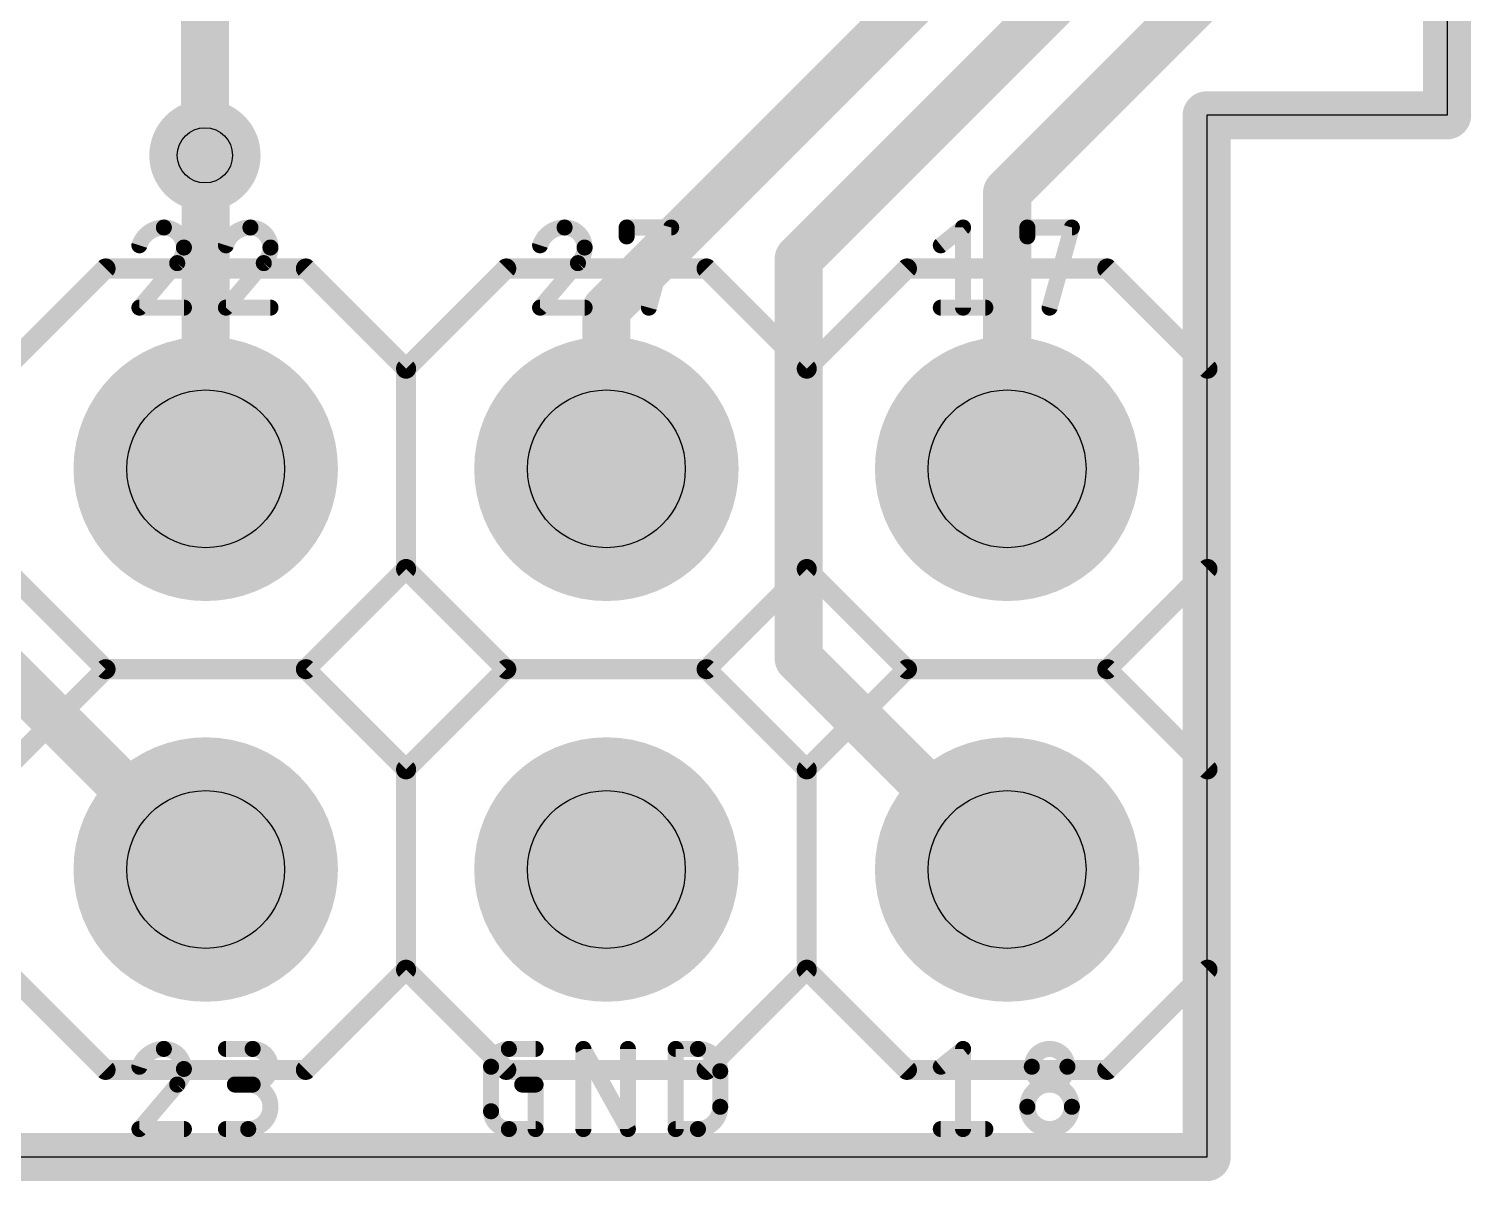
# Model space of a CAD drawing. Extents: x 40.2 to 61.4, y 22.5 to 56.
# Drawn here: x 52.22 to 61.37, y 22.45 to 29.76 of the extents above; entities that cross this region are included whole.
import ezdxf

# ---------------------------------------------------------------- set-up
doc = ezdxf.new("R2010")
doc.units = 0
for name, color, linetype in [('1', 12, 'CONTINUOUS'), ('16', 132, 'CONTINUOUS'), ('17', 122, 'CONTINUOUS'), ('18', 122, 'CONTINUOUS'), ('20', 31, 'CONTINUOUS'), ('21', 251, 'CONTINUOUS'), ('22', 251, 'CONTINUOUS'), ('29', 251, 'CONTINUOUS'), ('30', 251, 'CONTINUOUS'), ('44', 251, 'CONTINUOUS'), ('51', 251, 'CONTINUOUS')]:
    doc.layers.add(name, color=color, linetype=linetype)

# ---------------------------------------------------------------- blocks, each defined once
blk = doc.blocks.new('RECT')
blk.add_solid([(-0.5, -0.5), (0.5, -0.5), (-0.5, 0.5), (0.5, 0.5)])
blk = doc.blocks.new('ROUNDP')
at = {"const_width": 0.5}
blk.add_lwpolyline([(0, -0.25, 1), (0, 0.25, 1), (0, -0.25)], format="xyb", dxfattribs=at)
blk = doc.blocks.new('ROUNDV')
at = {"const_width": 0.5}
blk.add_lwpolyline([(0, -0.25, 1), (0, 0.25, 1), (0, -0.25)], format="xyb", dxfattribs=at)

msp = doc.modelspace()

# ---------------------------------------------------------------- linework, layer by layer
at = {"layer": '1', "const_width": 0.3048}
for points in [[(61.214, 51.816), (61.214, 29.21)], [(53.34, 39.624), (53.34, 28.956)], [(61.214, 29.21), (59.69, 29.21)], [(59.69, 29.21), (59.69, 22.606)], [(59.69, 22.606), (41.91, 22.606)]]:
    msp.add_lwpolyline(points, dxfattribs=at)
at = {"layer": '1', "const_width": 0.1524}
for points in [[(59.69, 29.2862, 1), (59.69, 29.1338)], [(59.7662, 29.21, 1), (59.6138, 29.21)], [(61.214, 29.1338, 1), (61.214, 29.2862)], [(61.1378, 29.21, 1), (61.2902, 29.21)], [(53.2638, 28.956, 1), (53.4162, 28.956)], [(59.6138, 22.606, 1), (59.7662, 22.606)], [(59.69, 22.5298, 1), (59.69, 22.6822)]]:
    msp.add_lwpolyline(points, format="xyb", dxfattribs=at)
at = {"layer": '16', "const_width": 0.3048}
for points in [[(61.214, 51.816), (61.214, 29.21)], [(57.1042, 28.3006), (59.1128, 30.3092)], [(58.129, 30.226), (55.885, 27.982)], [(59.824, 30.1198), (58.425, 28.7208)], [(53.345, 29.2055), (53.34, 28.956)], [(53.345, 26.969), (53.345, 29.2055)], [(61.214, 29.21), (59.69, 29.21)], [(59.69, 29.21), (59.69, 22.606)], [(58.425, 28.7208), (58.425, 26.969)], [(57.1042, 25.7651), (57.1042, 28.3006)], [(55.885, 27.982), (55.885, 26.969)], [(58.425, 24.4443), (57.1042, 25.7651)], [(53.345, 24.429), (52.07, 25.704)], [(58.425, 24.429), (58.425, 24.4443)], [(59.69, 22.606), (41.91, 22.606)]]:
    msp.add_lwpolyline(points, dxfattribs=at)
at = {"layer": '16', "const_width": 0.1524}
for points in [[(53.4212, 29.204, 1), (53.2688, 29.207)], [(53.4212, 29.2055, 1), (53.2688, 29.2055)], [(59.69, 29.2862, 1), (59.69, 29.1338)], [(59.7662, 29.21, 1), (59.6138, 29.21)], [(61.214, 29.1338, 1), (61.214, 29.2862)], [(61.1378, 29.21, 1), (61.2902, 29.21)], [(53.2638, 28.9575, 1), (53.4162, 28.9545)], [(58.5012, 28.7208, 1), (58.3488, 28.7208)], [(58.3711, 28.7747, 1), (58.4789, 28.667)], [(57.1804, 28.3006, 1), (57.028, 28.3006)], [(57.0503, 28.3545, 1), (57.1581, 28.2467)], [(55.9612, 27.982, 1), (55.8088, 27.982)], [(55.8311, 28.0359, 1), (55.9389, 27.9281)], [(53.2688, 26.969, 1), (53.4212, 26.969)], [(55.8088, 26.969, 1), (55.9612, 26.969)], [(58.3488, 26.969, 1), (58.5012, 26.969)], [(57.1581, 25.819, 1), (57.0503, 25.7112)], [(57.028, 25.7651, 1), (57.1804, 25.7651)], [(58.5012, 24.4443, 1), (58.3488, 24.4443)], [(53.2911, 24.3751, 1), (53.3989, 24.4829)], [(58.3488, 24.429, 1), (58.5012, 24.429)], [(58.3711, 24.3904, 1), (58.4789, 24.4982)], [(59.6138, 22.606, 1), (59.7662, 22.606)], [(59.69, 22.5298, 1), (59.69, 22.6822)]]:
    msp.add_lwpolyline(points, format="xyb", dxfattribs=at)
at = {"layer": '20'}
for p, q in [((61.214, 51.816), (61.214, 29.21)), ((61.214, 29.21), (59.69, 29.21)), ((59.69, 29.21), (59.69, 22.606)), ((59.69, 22.606), (41.91, 22.606))]:
    msp.add_line(p, q, dxfattribs=at)
at = {"layer": '21'}
for points, const_width in [([(53.0798, 28.4988, 0.3252), (52.9246, 28.3859)], 0.1016), ([(53.2068, 28.3718, 0.4142), (53.0798, 28.4988)], 0.1016), ([(53.0798, 28.5242, 1), (53.0798, 28.4734)], 0.0508), ([(53.0798, 28.4734, 1), (53.0798, 28.5242)], 0.0508), ([(53.6284, 28.4988, 0.3252), (53.4732, 28.3859)], 0.1016), ([(53.7554, 28.3718, 0.4142), (53.6284, 28.4988)], 0.1016), ([(53.6284, 28.5242, 1), (53.6284, 28.4734)], 0.0508), ([(53.6284, 28.4734, 1), (53.6284, 28.5242)], 0.0508), ([(55.6198, 28.4988, 0.3252), (55.4646, 28.3859)], 0.1016), ([(55.7468, 28.3718, 0.4142), (55.6198, 28.4988)], 0.1016), ([(55.6198, 28.5242, 1), (55.6198, 28.4734)], 0.0508), ([(55.6198, 28.4734, 1), (55.6198, 28.5242)], 0.0508), ([(56.0386, 28.4988, 1), (55.9878, 28.4988)], 0.0508), ([(56.0132, 28.5242, 1), (56.0132, 28.4734)], 0.0508), ([(56.3199, 28.492, 1), (56.271, 28.5056)], 0.0508), ([(56.2954, 28.4734, 1), (56.2954, 28.5242)], 0.0508), ([(58.1711, 28.4988, 1), (58.1203, 28.4988)], 0.0508), ([(58.1615, 28.479, 1), (58.1298, 28.5186)], 0.0508), ([(58.5786, 28.4988, 1), (58.5278, 28.4988)], 0.0508), ([(58.5532, 28.5242, 1), (58.5532, 28.4734)], 0.0508), ([(58.8599, 28.492, 1), (58.811, 28.5056)], 0.0508), ([(58.8354, 28.4734, 1), (58.8354, 28.5242)], 0.0508), ([(55.9878, 28.4424, 1), (56.0386, 28.4424)], 0.0508), ([(58.5278, 28.4424, 1), (58.5786, 28.4424)], 0.0508), ([(52.9004, 28.3937, 1), (52.9487, 28.3781)], 0.0508), ([(53.1645, 28.273, 0.2053), (53.2068, 28.3718)], 0.1016), ([(53.2322, 28.3718, 1), (53.1814, 28.3718)], 0.0508), ([(53.1814, 28.3718, 1), (53.2322, 28.3718)], 0.0508), ([(53.449, 28.3937, 1), (53.4974, 28.3781)], 0.0508), ([(53.7131, 28.273, 0.2053), (53.7554, 28.3718)], 0.1016), ([(53.7808, 28.3718, 1), (53.73, 28.3718)], 0.0508), ([(53.73, 28.3718, 1), (53.7808, 28.3718)], 0.0508), ([(55.4404, 28.3937, 1), (55.4887, 28.3781)], 0.0508), ([(55.7045, 28.273, 0.2053), (55.7468, 28.3718)], 0.1016), ([(55.7722, 28.3718, 1), (55.7214, 28.3718)], 0.0508), ([(55.7214, 28.3718, 1), (55.7722, 28.3718)], 0.0508), ([(57.9887, 28.4057, 1), (58.0204, 28.3661)], 0.0508), ([(53.1469, 28.2914, 1), (53.182, 28.2546)], 0.0508), ([(53.1838, 28.2566, 1), (53.1451, 28.2895)], 0.0508), ([(53.6956, 28.2914, 1), (53.7306, 28.2546)], 0.0508), ([(53.7324, 28.2566, 1), (53.6937, 28.2895)], 0.0508), ([(55.6869, 28.2914, 1), (55.722, 28.2546)], 0.0508), ([(55.7238, 28.2566, 1), (55.6851, 28.2895)], 0.0508), ([(52.9052, 28.0073, 1), (52.9439, 27.9743)], 0.0508), ([(52.9246, 28.0162, 1), (52.9246, 27.9654)], 0.0508), ([(53.2068, 27.9654, 1), (53.2068, 28.0162)], 0.0508), ([(53.4732, 28.0162, 1), (53.4732, 27.9654)], 0.0508), ([(53.4539, 28.0073, 1), (53.4926, 27.9743)], 0.0508), ([(53.7554, 27.9654, 1), (53.7554, 28.0162)], 0.0508), ([(55.4452, 28.0073, 1), (55.4839, 27.9743)], 0.0508), ([(55.4646, 28.0162, 1), (55.4646, 27.9654)], 0.0508), ([(55.7468, 27.9654, 1), (55.7468, 28.0162)], 0.0508), ([(56.1298, 27.9976, 1), (56.1788, 27.984)], 0.0508), ([(58.0046, 28.0162, 1), (58.0046, 27.9654)], 0.0508), ([(58.1203, 27.9908, 1), (58.1711, 27.9908)], 0.0508), ([(58.2868, 27.9654, 1), (58.2868, 28.0162)], 0.0508), ([(58.6698, 27.9976, 1), (58.7188, 27.984)], 0.0508), ([(53.0798, 23.2918, 0.3252), (52.9246, 23.1789)], 0.1016), ([(53.2068, 23.1648, 0.4142), (53.0798, 23.2918)], 0.1016), ([(53.0798, 23.3172, 1), (53.0798, 23.2664)], 0.0508), ([(53.0798, 23.2664, 1), (53.0798, 23.3172)], 0.0508), ([(53.4732, 23.3172, 1), (53.4732, 23.2664)], 0.0508), ([(53.6425, 23.066, 1), (53.6425, 23.2918)], 0.1016), ([(53.6425, 23.3172, 1), (53.6425, 23.2664)], 0.0508), ([(53.6425, 23.2664, 1), (53.6425, 23.3172)], 0.0508), ([(55.2666, 23.2918, 0.4142), (55.1537, 23.1789)], 0.1016), ([(55.2666, 23.3172, 1), (55.2666, 23.2664)], 0.0508), ([(55.2666, 23.2664, 1), (55.2666, 23.3172)], 0.0508), ([(55.4359, 23.2664, 1), (55.4359, 23.3172)], 0.0508), ([(55.7643, 23.2918, 1), (55.7135, 23.2918)], 0.0508), ([(55.7611, 23.3041, 1), (55.7167, 23.2795)], 0.0508), ([(56.0465, 23.2918, 1), (55.9957, 23.2918)], 0.0508), ([(56.3495, 23.2918, 1), (56.2987, 23.2918)], 0.0508), ([(56.3241, 23.3172, 1), (56.3241, 23.2664)], 0.0508), ([(56.6063, 23.1507, 0.4142), (56.4652, 23.2918)], 0.1016), ([(56.4652, 23.3172, 1), (56.4652, 23.2664)], 0.0508), ([(56.4652, 23.2664, 1), (56.4652, 23.3172)], 0.0508), ([(58.1711, 23.2918, 1), (58.1203, 23.2918)], 0.0508), ([(58.1615, 23.272, 1), (58.1298, 23.3116)], 0.0508), ([(58.8072, 23.1789, 1), (58.5814, 23.1789)], 0.1016), ([(55.1791, 23.1789, 1), (55.1283, 23.1789)], 0.0508), ([(57.9887, 23.1987, 1), (58.0204, 23.1591)], 0.0508), ([(58.5814, 23.1789, 1), (58.8072, 23.1789)], 0.1016), ([(58.6068, 23.1789, 1), (58.556, 23.1789)], 0.0508), ([(58.8326, 23.1789, 1), (58.7818, 23.1789)], 0.0508), ([(52.9004, 23.1867, 1), (52.9487, 23.1711)], 0.0508), ([(53.1645, 23.066, 0.2053), (53.2068, 23.1648)], 0.1016), ([(53.2322, 23.1648, 1), (53.1814, 23.1648)], 0.0508), ([(53.1814, 23.1648, 1), (53.2322, 23.1648)], 0.0508), ([(55.1283, 23.1789, 1), (55.1791, 23.1789)], 0.0508), ([(56.6317, 23.1507, 1), (56.5809, 23.1507)], 0.0508), ([(56.5809, 23.1507, 1), (56.6317, 23.1507)], 0.0508), ([(58.556, 23.1789, 1), (58.6068, 23.1789)], 0.0508), ([(58.7818, 23.1789, 1), (58.8326, 23.1789)], 0.0508), ([(53.1469, 23.0844, 1), (53.182, 23.0476)], 0.0508), ([(53.1838, 23.0496, 1), (53.1451, 23.0825)], 0.0508), ([(53.5297, 23.0914, 1), (53.5297, 23.0406)], 0.0508), ([(53.6143, 22.7838, 1), (53.6143, 23.066)], 0.1016), ([(53.6143, 23.0914, 1), (53.6143, 23.0406)], 0.0508), ([(53.6425, 23.0914, 1), (53.6425, 23.0406)], 0.0508), ([(53.6425, 23.0406, 1), (53.6425, 23.0914)], 0.0508), ([(55.3512, 23.0914, 1), (55.3512, 23.0406)], 0.0508), ([(55.4613, 23.066, 1), (55.4105, 23.066)], 0.0508), ([(55.4359, 23.0406, 1), (55.4359, 23.0914)], 0.0508), ([(58.8354, 22.9249, 1), (58.5532, 22.9249)], 0.1016), ([(56.4652, 22.7838, 0.4142), (56.6063, 22.9249)], 0.1016), ([(56.6317, 22.9249, 1), (56.5809, 22.9249)], 0.0508), ([(56.5809, 22.9249, 1), (56.6317, 22.9249)], 0.0508), ([(58.5532, 22.9249, 1), (58.8354, 22.9249)], 0.1016), ([(58.5786, 22.9249, 1), (58.5278, 22.9249)], 0.0508), ([(58.5278, 22.9249, 1), (58.5786, 22.9249)], 0.0508), ([(58.8608, 22.9249, 1), (58.81, 22.9249)], 0.0508), ([(58.81, 22.9249, 1), (58.8608, 22.9249)], 0.0508), ([(55.1537, 22.8967, 0.4142), (55.2666, 22.7838)], 0.1016), ([(55.1791, 22.8967, 1), (55.1283, 22.8967)], 0.0508), ([(55.1283, 22.8967, 1), (55.1791, 22.8967)], 0.0508), ([(52.9052, 22.8003, 1), (52.9439, 22.7673)], 0.0508), ([(52.9246, 22.8092, 1), (52.9246, 22.7584)], 0.0508), ([(53.2068, 22.7584, 1), (53.2068, 22.8092)], 0.0508), ([(53.4732, 22.8092, 1), (53.4732, 22.7584)], 0.0508), ([(53.6143, 22.8092, 1), (53.6143, 22.7584)], 0.0508), ([(53.6143, 22.7584, 1), (53.6143, 22.8092)], 0.0508), ([(55.2666, 22.8092, 1), (55.2666, 22.7584)], 0.0508), ([(55.2666, 22.7584, 1), (55.2666, 22.8092)], 0.0508), ([(55.4105, 22.7838, 1), (55.4613, 22.7838)], 0.0508), ([(55.4359, 22.7584, 1), (55.4359, 22.8092)], 0.0508), ([(55.7135, 22.7838, 1), (55.7643, 22.7838)], 0.0508), ([(55.9957, 22.7838, 1), (56.0465, 22.7838)], 0.0508), ([(55.9989, 22.7715, 1), (56.0433, 22.7961)], 0.0508), ([(56.3241, 22.8092, 1), (56.3241, 22.7584)], 0.0508), ([(56.2987, 22.7838, 1), (56.3495, 22.7838)], 0.0508), ([(56.4652, 22.8092, 1), (56.4652, 22.7584)], 0.0508), ([(56.4652, 22.7584, 1), (56.4652, 22.8092)], 0.0508), ([(58.0046, 22.8092, 1), (58.0046, 22.7584)], 0.0508), ([(58.1203, 22.7838, 1), (58.1711, 22.7838)], 0.0508), ([(58.2868, 22.7584, 1), (58.2868, 22.8092)], 0.0508)]:
    msp.add_lwpolyline(points, format="xyb", dxfattribs=dict(at, const_width=const_width))
at = {"layer": '21', "const_width": 0.1016}
for points in [[(56.0132, 28.4424), (56.0132, 28.4988)], [(56.0132, 28.4988), (56.2954, 28.4988)], [(56.2954, 28.4988), (56.1543, 27.9908)], [(58.0046, 28.3859), (58.1457, 28.4988)], [(58.1457, 28.4988), (58.1457, 27.9908)], [(58.5532, 28.4424), (58.5532, 28.4988)], [(58.5532, 28.4988), (58.8354, 28.4988)], [(58.8354, 28.4988), (58.6943, 27.9908)], [(53.1645, 28.273), (52.9246, 27.9908)], [(53.7131, 28.273), (53.4732, 27.9908)], [(55.7045, 28.273), (55.4646, 27.9908)], [(52.9246, 27.9908), (53.2068, 27.9908)], [(53.4732, 27.9908), (53.7554, 27.9908)], [(55.4646, 27.9908), (55.7468, 27.9908)], [(58.0046, 27.9908), (58.2868, 27.9908)], [(53.4732, 23.2918), (53.6425, 23.2918)], [(55.2666, 23.2918), (55.4359, 23.2918)], [(55.7389, 22.7838), (55.7389, 23.2918)], [(55.7389, 23.2918), (56.0211, 22.7838)], [(56.0211, 22.7838), (56.0211, 23.2918)], [(56.3241, 22.7838), (56.3241, 23.2918)], [(56.3241, 23.2918), (56.4652, 23.2918)], [(58.0046, 23.1789), (58.1457, 23.2918)], [(58.1457, 23.2918), (58.1457, 22.7838)], [(55.1537, 22.8967), (55.1537, 23.1789)], [(56.6063, 23.1507), (56.6063, 22.9249)], [(53.1645, 23.066), (52.9246, 22.7838)], [(53.6425, 23.066), (53.5297, 23.066)], [(55.3512, 23.066), (55.4359, 23.066)], [(55.4359, 23.066), (55.4359, 22.7838)], [(52.9246, 22.7838), (53.2068, 22.7838)], [(53.4732, 22.7838), (53.6143, 22.7838)], [(55.4359, 22.7838), (55.2666, 22.7838)], [(56.4652, 22.7838), (56.3241, 22.7838)], [(58.0046, 22.7838), (58.2868, 22.7838)]]:
    msp.add_lwpolyline(points, dxfattribs=at)
at = {"layer": '22', "const_width": 0.127}
for points in [[(52.075, 27.604), (52.71, 28.239)], [(52.71, 28.239), (53.98, 28.239)], [(53.98, 28.239), (54.615, 27.604)], [(54.615, 27.604), (55.25, 28.239)], [(55.25, 28.239), (56.52, 28.239)], [(56.52, 28.239), (57.155, 27.604)], [(57.155, 27.604), (57.79, 28.239)], [(57.79, 28.239), (59.06, 28.239)], [(59.06, 28.239), (59.695, 27.604)], [(54.615, 27.604), (54.615, 26.334)], [(57.155, 27.604), (57.155, 26.334)], [(59.695, 27.604), (59.695, 26.334)], [(52.075, 26.334), (52.71, 25.699)], [(53.98, 25.699), (54.615, 26.334)], [(54.615, 26.334), (55.25, 25.699)], [(56.52, 25.699), (57.155, 26.334)], [(57.155, 26.334), (57.79, 25.699)], [(59.06, 25.699), (59.695, 26.334)], [(52.075, 25.064), (52.71, 25.699)], [(52.71, 25.699), (53.98, 25.699)], [(53.98, 25.699), (54.615, 25.064)], [(54.615, 25.064), (55.25, 25.699)], [(55.25, 25.699), (56.52, 25.699)], [(56.52, 25.699), (57.155, 25.064)], [(57.155, 25.064), (57.79, 25.699)], [(57.79, 25.699), (59.06, 25.699)], [(59.06, 25.699), (59.695, 25.064)], [(54.615, 25.064), (54.615, 23.794)], [(57.155, 25.064), (57.155, 23.794)], [(59.695, 25.064), (59.695, 23.794)], [(52.075, 23.794), (52.71, 23.159)], [(53.98, 23.159), (54.615, 23.794)], [(54.615, 23.794), (55.25, 23.159)], [(56.52, 23.159), (57.155, 23.794)], [(57.155, 23.794), (57.79, 23.159)], [(59.695, 23.794), (59.06, 23.159)], [(52.71, 23.159), (53.98, 23.159)], [(55.25, 23.159), (56.52, 23.159)], [(57.79, 23.159), (59.06, 23.159)]]:
    msp.add_lwpolyline(points, dxfattribs=at)
at = {"layer": '22', "const_width": 0.0635}
for points in [[(52.71, 28.2707, 1), (52.71, 28.2073)], [(52.7325, 28.2165, 1), (52.6875, 28.2615)], [(54.0025, 28.2615, 1), (53.9575, 28.2165)], [(53.98, 28.2073, 1), (53.98, 28.2707)], [(55.25, 28.2707, 1), (55.25, 28.2073)], [(55.2725, 28.2165, 1), (55.2275, 28.2615)], [(56.5425, 28.2615, 1), (56.4975, 28.2165)], [(56.52, 28.2073, 1), (56.52, 28.2707)], [(57.79, 28.2707, 1), (57.79, 28.2073)], [(57.8125, 28.2165, 1), (57.7675, 28.2615)], [(59.0825, 28.2615, 1), (59.0375, 28.2165)], [(59.06, 28.2073, 1), (59.06, 28.2707)], [(54.6468, 27.604, 1), (54.5832, 27.604)], [(54.5925, 27.6265, 1), (54.6375, 27.5815)], [(54.5925, 27.5815, 1), (54.6375, 27.6265)], [(57.1868, 27.604, 1), (57.1232, 27.604)], [(57.1325, 27.6265, 1), (57.1775, 27.5815)], [(57.1325, 27.5815, 1), (57.1775, 27.6265)], [(59.7268, 27.604, 1), (59.6632, 27.604)], [(59.6725, 27.5815, 1), (59.7175, 27.6265)], [(54.6375, 26.3565, 1), (54.5925, 26.3115)], [(54.5832, 26.334, 1), (54.6468, 26.334)], [(54.6375, 26.3115, 1), (54.5925, 26.3565)], [(57.1775, 26.3565, 1), (57.1325, 26.3115)], [(57.1232, 26.334, 1), (57.1868, 26.334)], [(57.1775, 26.3115, 1), (57.1325, 26.3565)], [(59.6632, 26.334, 1), (59.7268, 26.334)], [(59.7175, 26.3115, 1), (59.6725, 26.3565)], [(52.71, 25.7308, 1), (52.71, 25.6673)], [(52.7325, 25.6765, 1), (52.6875, 25.7215)], [(52.6875, 25.6765, 1), (52.7325, 25.7215)], [(54.0025, 25.7215, 1), (53.9575, 25.6765)], [(53.9575, 25.7215, 1), (54.0025, 25.6765)], [(53.98, 25.6673, 1), (53.98, 25.7308)], [(55.25, 25.7308, 1), (55.25, 25.6673)], [(55.2725, 25.6765, 1), (55.2275, 25.7215)], [(55.2275, 25.6765, 1), (55.2725, 25.7215)], [(56.5425, 25.7215, 1), (56.4975, 25.6765)], [(56.4975, 25.7215, 1), (56.5425, 25.6765)], [(56.52, 25.6673, 1), (56.52, 25.7308)], [(57.79, 25.7308, 1), (57.79, 25.6673)], [(57.8125, 25.6765, 1), (57.7675, 25.7215)], [(57.7675, 25.6765, 1), (57.8125, 25.7215)], [(59.0825, 25.7215, 1), (59.0375, 25.6765)], [(59.0375, 25.7215, 1), (59.0825, 25.6765)], [(59.06, 25.6673, 1), (59.06, 25.7308)], [(54.6468, 25.064, 1), (54.5832, 25.064)], [(54.5925, 25.0865, 1), (54.6375, 25.0415)], [(54.5925, 25.0415, 1), (54.6375, 25.0865)], [(57.1868, 25.064, 1), (57.1232, 25.064)], [(57.1325, 25.0865, 1), (57.1775, 25.0415)], [(57.1325, 25.0415, 1), (57.1775, 25.0865)], [(59.7268, 25.064, 1), (59.6632, 25.064)], [(59.6725, 25.0415, 1), (59.7175, 25.0865)], [(54.6375, 23.8165, 1), (54.5925, 23.7715)], [(54.5832, 23.794, 1), (54.6468, 23.794)], [(54.6375, 23.7715, 1), (54.5925, 23.8165)], [(57.1775, 23.8165, 1), (57.1325, 23.7715)], [(57.1232, 23.794, 1), (57.1868, 23.794)], [(57.1775, 23.7715, 1), (57.1325, 23.8165)], [(59.6632, 23.794, 1), (59.7268, 23.794)], [(59.7175, 23.7715, 1), (59.6725, 23.8165)], [(52.71, 23.1908, 1), (52.71, 23.1273)], [(53.98, 23.1273, 1), (53.98, 23.1908)], [(55.25, 23.1908, 1), (55.25, 23.1273)], [(56.52, 23.1273, 1), (56.52, 23.1908)], [(57.79, 23.1908, 1), (57.79, 23.1273)], [(59.06, 23.1273, 1), (59.06, 23.1908)], [(52.6875, 23.1365, 1), (52.7325, 23.1815)], [(53.9575, 23.1815, 1), (54.0025, 23.1365)], [(55.2275, 23.1365, 1), (55.2725, 23.1815)], [(56.4975, 23.1815, 1), (56.5425, 23.1365)], [(57.7675, 23.1365, 1), (57.8125, 23.1815)], [(59.0375, 23.1815, 1), (59.0825, 23.1365)]]:
    msp.add_lwpolyline(points, format="xyb", dxfattribs=at)
at = {"layer": '44'}
for centre, radius in [((53.34, 28.956), 0.175), ((53.345, 26.969), 0.5), ((55.885, 26.969), 0.5), ((58.425, 26.969), 0.5), ((53.345, 24.429), 0.5), ((55.885, 24.429), 0.5), ((58.425, 24.429), 0.5)]:
    msp.add_circle(centre, radius, dxfattribs=at)

# ---------------------------------------------------------------- block references
at = {"layer": '17', "xscale": 1.524, "yscale": 1.524}
for p in [(53.345, 26.969), (53.345, 26.969), (55.885, 26.969), (55.885, 26.969), (58.425, 26.969), (58.425, 26.969), (53.345, 24.429), (53.345, 24.429), (55.885, 24.429), (55.885, 24.429), (58.425, 24.429), (58.425, 24.429)]:
    msp.add_blockref('ROUNDP', p, dxfattribs=at)
at = {"layer": '18', "xscale": 0.7056, "yscale": 0.7056}
msp.add_blockref('ROUNDV', (53.34, 28.956), dxfattribs=at)
msp.add_blockref('ROUNDV', (53.34, 28.956), dxfattribs=at)
at = {"layer": '29', "xscale": 1.6764, "yscale": 1.6764}
for p in [(53.345, 26.969), (55.885, 26.969), (58.425, 26.969), (53.345, 24.429), (55.885, 24.429), (58.425, 24.429)]:
    msp.add_blockref('ROUNDP', p, dxfattribs=at)
at = {"layer": '30', "xscale": 1.6764, "yscale": 1.6764}
for p in [(53.345, 26.969), (55.885, 26.969), (58.425, 26.969), (53.345, 24.429), (55.885, 24.429), (58.425, 24.429)]:
    msp.add_blockref('ROUNDP', p, dxfattribs=at)
at = {"layer": '51', "xscale": 0.508, "yscale": 0.508}
for p in [(53.345, 26.969), (55.885, 26.969), (58.425, 26.969), (53.345, 24.429), (55.885, 24.429), (58.425, 24.429)]:
    msp.add_blockref('RECT', p, dxfattribs=at)

doc.saveas('drawing.dxf')
